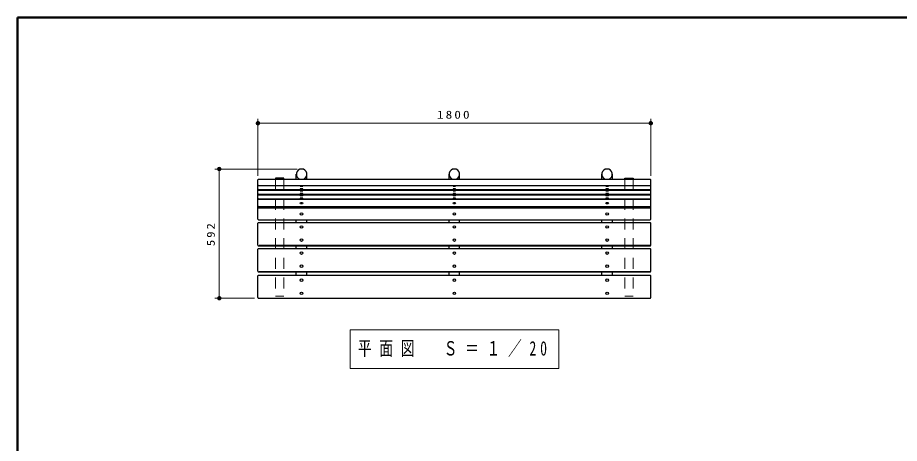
# Model space of a CAD drawing. Units: millimetres on the paper, scale 1:20. Extents: x -365 to 0, y -31 to 257.
# Drawn here: x -365 to -163, y 159.5 to 257 of the extents above; entities that cross this region are included whole.
import ezdxf

# ---------------------------------------------------------------- set-up
doc = ezdxf.new("R2010")
doc.units = ezdxf.units.MM
doc.linetypes.add('USER1', pattern=[4.5, 2.5, -2])
doc.layers.add('1_20', color=7, linetype='Continuous', lineweight=25)
doc.layers.add('NAKAMURA図枠', color=7, linetype='Continuous', lineweight=13)
doc.styles.add('ＭＳ ゴシック', font='')
doc.styles.get('ＭＳ ゴシック').set_extended_font_data('MS Gothic')

# ---------------------------------------------------------------- blocks, each defined once
blk = doc.blocks.new('filled_dot')
at = {"color": 0, "linetype": 'Continuous', "lineweight": -2, "const_width": 1.25}
blk.add_lwpolyline([(-0.625, 0, 1), (0.625, 0, 1)], format="xyb", close=True, dxfattribs=at)

msp = doc.modelspace()

# ---------------------------------------------------------------- linework, layer by layer
at = {"layer": '1_20', "lineweight": 13}
for p, q in [((-309.955, 220.787), (-309.955, 233.834)), ((-309.955, 232.834), (-219.955, 232.834)), ((-219.955, 220.787), (-219.955, 233.834)), ((-300.955, 222.347), (-319.808, 222.347)), ((-318.808, 192.764), (-318.808, 222.347)), ((-309.705, 204.879), (-220.105, 204.879)), ((-309.705, 198.914), (-220.105, 198.914)), ((-310.705, 192.764), (-319.808, 192.764)), ((-288.855, 185.503), (-288.855, 176.703)), ((-241.055, 185.503), (-288.855, 185.503)), ((-241.055, 176.703), (-241.055, 185.503)), ((-288.855, 176.703), (-241.055, 176.703))]:
    msp.add_line(p, q, dxfattribs=at)
at = {"layer": '1_20'}
for p, q in [((-305.905, 220.247), (-305.905, 220.022)), ((-304.005, 220.247), (-305.905, 220.247)), ((-304.005, 220.022), (-304.005, 220.247)), ((-301.155, 220.037), (-301.155, 221.151)), ((-298.755, 220.037), (-298.755, 221.151)), ((-266.155, 220.037), (-266.155, 221.151)), ((-263.755, 220.037), (-263.755, 221.151)), ((-231.155, 220.037), (-231.155, 221.151)), ((-228.755, 220.037), (-228.755, 221.151)), ((-225.905, 220.022), (-225.905, 220.247)), ((-225.905, 220.247), (-224.005, 220.247)), ((-224.005, 220.247), (-224.005, 220.022)), ((-309.955, 210.868), (-309.955, 219.872)), ((-309.805, 220.022), (-220.105, 220.022)), ((-309.805, 218.545), (-220.105, 218.545)), ((-219.955, 210.868), (-219.955, 219.872)), ((-309.805, 217.654), (-220.105, 217.654)), ((-309.805, 217.486), (-220.105, 217.486)), ((-309.805, 216.595), (-220.105, 216.595)), ((-309.805, 216.427), (-220.105, 216.427)), ((-309.805, 215.536), (-220.105, 215.536)), ((-309.805, 215.427), (-220.105, 215.427)), ((-309.805, 213.745), (-220.105, 213.745)), ((-309.805, 213.423), (-220.105, 213.423)), ((-309.805, 210.718), (-220.105, 210.718)), ((-309.805, 210.098), (-220.105, 210.098)), ((-301.17, 210.098), (-301.17, 210.722)), ((-298.74, 210.098), (-298.74, 210.722)), ((-266.17, 210.098), (-266.17, 210.722)), ((-263.74, 210.098), (-263.74, 210.722)), ((-231.17, 210.098), (-231.17, 210.718)), ((-228.74, 210.098), (-228.74, 210.718)), ((-309.955, 204.889), (-309.955, 209.948)), ((-219.955, 204.89), (-219.955, 209.949)), ((-309.805, 204.739), (-220.105, 204.739)), ((-309.805, 204.133), (-220.105, 204.133)), ((-301.17, 204.133), (-301.17, 204.739)), ((-298.74, 204.133), (-298.74, 204.739)), ((-266.17, 204.133), (-266.17, 204.739)), ((-263.74, 204.133), (-263.74, 204.739)), ((-231.17, 204.133), (-231.17, 204.739)), ((-228.74, 204.133), (-228.74, 204.739)), ((-309.955, 198.924), (-309.955, 203.983)), ((-219.955, 198.924), (-219.955, 203.984)), ((-309.805, 198.774), (-220.105, 198.774)), ((-309.805, 198.014), (-220.105, 198.014)), ((-301.17, 198.014), (-301.17, 198.774)), ((-298.74, 198.014), (-298.74, 198.774)), ((-266.17, 198.014), (-266.17, 198.774)), ((-263.74, 198.014), (-263.74, 198.774)), ((-231.17, 198.014), (-231.17, 198.774)), ((-228.74, 198.014), (-228.74, 198.774)), ((-309.955, 192.914), (-309.955, 197.864)), ((-219.955, 192.914), (-219.955, 197.864)), ((-309.805, 192.764), (-220.105, 192.764))]:
    msp.add_line(p, q, dxfattribs=at)
at = {"layer": '1_20', "linetype": 'USER1', "lineweight": 13}
for p, q in [((-305.905, 220.022), (-305.905, 193.264)), ((-304.005, 220.022), (-304.005, 193.264)), ((-225.905, 220.022), (-225.905, 193.264)), ((-224.005, 220.022), (-224.005, 193.264)), ((-305.905, 193.264), (-304.005, 193.264)), ((-225.905, 193.264), (-224.005, 193.264))]:
    msp.add_line(p, q, dxfattribs=at)
at = {"layer": '1_20'}
for centre in [(-299.955, 209.071), (-264.955, 209.071), (-229.955, 209.071), (-299.955, 206.089), (-264.955, 206.089), (-229.955, 206.089), (-299.955, 203.106), (-264.955, 203.106), (-229.955, 203.106), (-299.955, 200.123), (-264.955, 200.123), (-229.955, 200.123), (-299.955, 196.889), (-264.955, 196.889), (-229.955, 196.889), (-299.955, 193.889), (-264.955, 193.889), (-229.955, 193.889)]:
    msp.add_circle(centre, 0.3, dxfattribs=at)
for centre, start, end in [((-309.805, 219.872), 90, 180), ((-309.805, 218.695), 180, 270), ((-220.105, 219.872), 0.00059, 90.00059), ((-220.105, 218.696), 270.00059, 0.00059), ((-309.805, 217.804), 180, 270), ((-309.805, 217.636), 180, 270), ((-309.805, 216.745), 180, 270), ((-309.805, 216.577), 180, 270), ((-220.105, 217.804), 270.00059, 0.00059), ((-220.105, 217.637), 270.00059, 0.00059), ((-220.105, 216.745), 270.00059, 0.00059), ((-220.105, 216.578), 270.00059, 0.00059), ((-309.805, 215.686), 180, 270), ((-309.805, 215.577), 180, 270), ((-220.105, 215.686), 270.00059, 0.00059), ((-220.105, 215.577), 270.00059, 0.00059), ((-309.805, 213.895), 180, 270), ((-309.805, 213.573), 180, 270), ((-220.105, 213.895), 270.00059, 0.00059), ((-220.105, 213.574), 270.00059, 0.00059), ((-309.805, 210.868), 180, 270), ((-309.805, 209.948), 90, 180), ((-220.105, 210.868), 270.00059, 0.00059), ((-220.105, 209.949), 0.00059, 90.00059), ((-309.805, 204.889), 180, 270), ((-309.805, 203.983), 90, 180), ((-220.105, 204.89), 270.00059, 0.00059), ((-220.105, 203.984), 0.00059, 90.00059), ((-309.805, 198.924), 180, 270), ((-309.805, 197.864), 90, 180), ((-220.105, 198.924), 270.00059, 0.00059), ((-220.105, 197.864), 0.00059, 90.00059), ((-309.805, 192.914), 180, 270), ((-220.105, 192.914), 270.00059, 0.00059)]:
    msp.add_arc(centre, 0.15, start, end, dxfattribs=at)
for centre in [(-299.955, 221.151), (-264.955, 221.151), (-229.955, 221.151)]:
    msp.add_ellipse(centre, major_axis=(-1.2, 0), ratio=0.996593, start_param=1.9442822, end_param=7.4810727, dxfattribs=at)
for centre, ratio in [((-299.955, 218.364), 0.1765), ((-264.955, 218.364), 0.1765), ((-229.955, 218.364), 0.1765), ((-299.955, 217.835), 0.1765), ((-299.955, 217.305), 0.1765), ((-299.955, 216.776), 0.1765), ((-299.955, 216.246), 0.1765), ((-264.955, 217.835), 0.1765), ((-264.955, 217.305), 0.1765), ((-264.955, 216.776), 0.1765), ((-264.955, 216.246), 0.1765), ((-229.955, 217.835), 0.1765), ((-229.955, 217.305), 0.1765), ((-229.955, 216.776), 0.1765), ((-229.955, 216.246), 0.1765), ((-299.955, 215.717), 0.1765), ((-299.955, 214.529), 0.588013), ((-264.955, 215.717), 0.1765), ((-264.955, 214.529), 0.588013), ((-229.955, 215.717), 0.1765), ((-229.955, 214.529), 0.588013), ((-299.955, 212.055), 0.945603), ((-264.955, 212.055), 0.945603), ((-229.955, 212.055), 0.945603)]:
    msp.add_ellipse(centre, major_axis=(0.3, 0), ratio=ratio, dxfattribs=at)
at = {"layer": 'NAKAMURA図枠', "lineweight": 50}
for p, q in [((-365, 257), (-365, 0)), ((0, 257), (-365, 257))]:
    msp.add_line(p, q, dxfattribs=at)

# ---------------------------------------------------------------- block references
at = {"layer": '1_20', "lineweight": 13, "xscale": 0.4, "yscale": 0.4}
msp.add_blockref('filled_dot', (-309.955, 232.834), dxfattribs=at)
for p, rotation in [((-219.955, 232.834), 180), ((-318.808, 222.347), 270), ((-318.808, 192.764), 90)]:
    msp.add_blockref('filled_dot', p, dxfattribs=dict(at, rotation=rotation))

# ---------------------------------------------------------------- texts
at = {"layer": '1_20', "style": 'ＭＳ ゴシック'}
for s, insert, char_height, attachment_point in [('\\T1.33;\\W1.2;1800', (-264.955, 233.834), 1.833, 8), ('\\T1.56;\\W0.7;平面図\u3000Ｓ＝１／20', (-264.955, 181.103), 3.299, 5)]:
    msp.add_mtext(s, dxfattribs=dict(at, insert=insert, char_height=char_height, attachment_point=attachment_point))
at = {"layer": '1_20', "insert": (-319.808, 207.555), "char_height": 1.833, "attachment_point": 8, "rotation": 90, "style": 'ＭＳ ゴシック'}
msp.add_mtext('\\T1.33;\\W1.15;592', dxfattribs=at)

doc.saveas('drawing.dxf')
